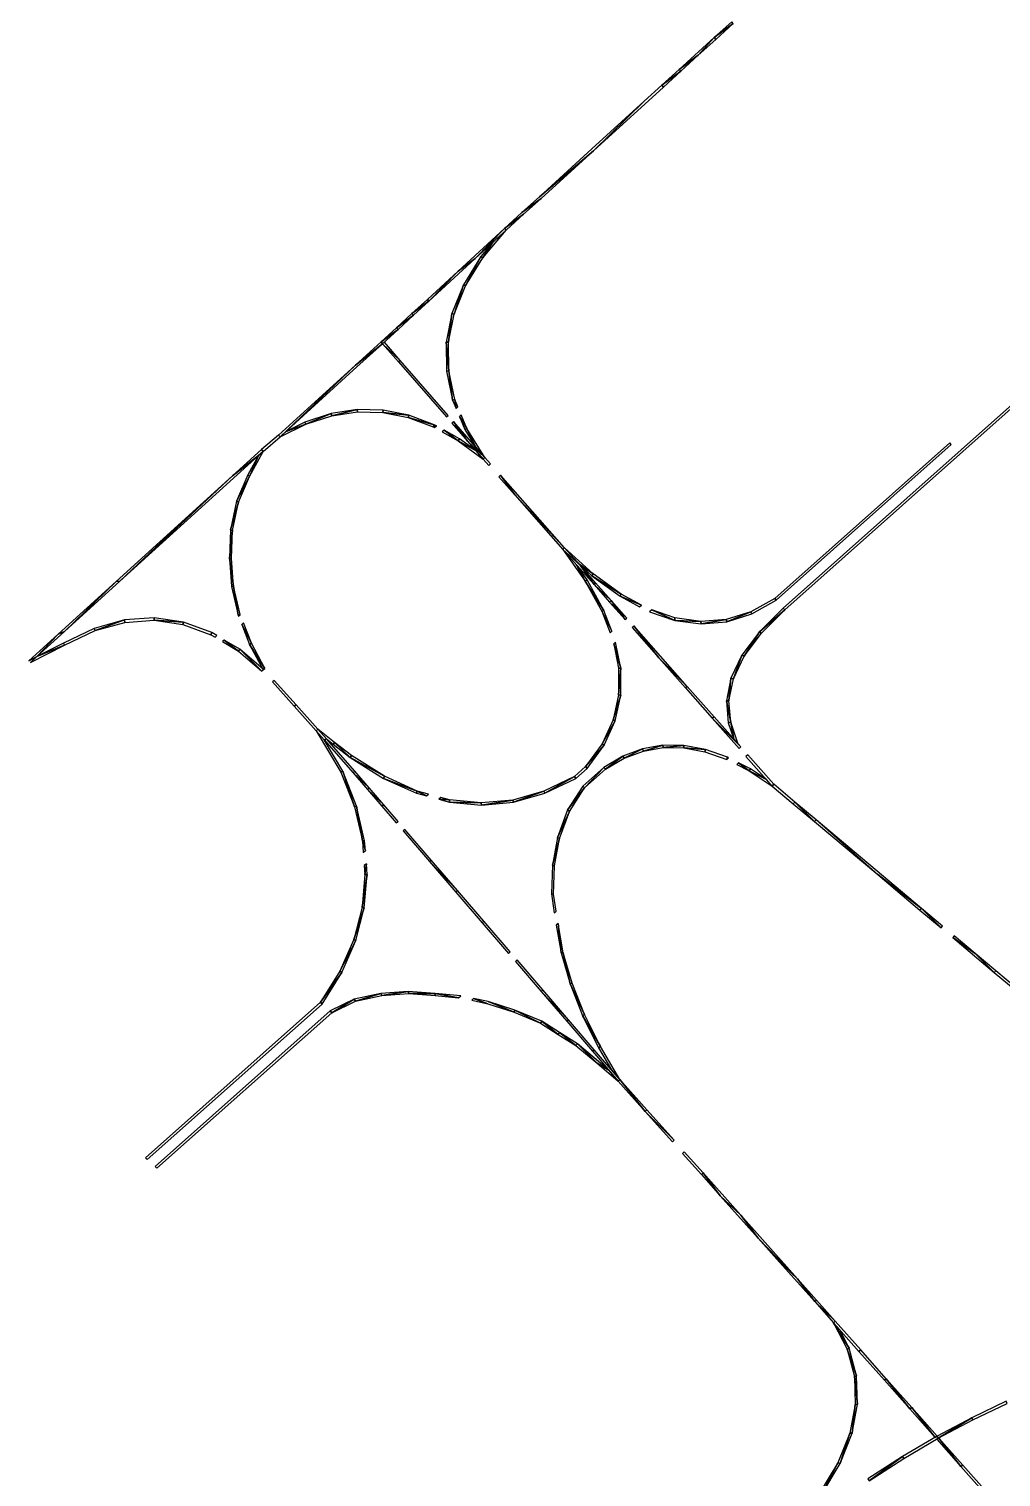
# Model space of a CAD drawing. Extents: x -9278 to 1674, y -8964 to 941.
# Drawn here: x -1331 to -500, y -3465 to -2228 of the extents above; entities that cross this region are included whole.
import ezdxf

# ---------------------------------------------------------------- set-up
doc = ezdxf.new("R2010")
doc.units = 0

msp = doc.modelspace()

# ---------------------------------------------------------------- linework, layer by layer
at = {"layer": 'mg_to_dxf', "color": 40}
for points in [[(-745.4, -2235.36), (-745.4, -2235.36), (-729.13, -2223.26), (-730.47, -2221.77)], [(-744.06, -2236.85), (-744.06, -2236.85), (-729.13, -2223.26), (-745.4, -2235.36)], [(-775.26, -2262.55), (-775.26, -2262.55), (-758.99, -2250.44), (-745.4, -2235.36)], [(-758.99, -2250.44), (-758.99, -2250.44), (-744.06, -2236.85), (-745.4, -2235.36)], [(-758.99, -2250.44), (-758.99, -2250.44), (-775.26, -2262.55), (-773.91, -2264.03)], [(-790.19, -2276.14), (-790.19, -2276.14), (-773.91, -2264.03), (-775.26, -2262.55)], [(-788.84, -2277.62), (-790.19, -2276.14), (-805.11, -2289.73), (-848.55, -2331.98)], [(-773.91, -2264.03), (-790.19, -2276.14), (-788.84, -2277.62)], [(-805.11, -2289.73), (-849.9, -2330.5), (-894.68, -2371.27), (-848.55, -2331.98)], [(-848.55, -2331.98), (-894.68, -2371.27), (-909.61, -2384.86), (-893.33, -2372.75)], [(-909.61, -2384.86), (-924.53, -2398.45), (-908.26, -2386.34), (-893.33, -2372.75)], [(-908.26, -2386.34), (-924.53, -2398.45), (-923.19, -2399.93)], [(-964.05, -2434.78), (-964.05, -2434.78), (-949.54, -2424.16), (-924.53, -2398.45)], [(-924.53, -2398.45), (-924.53, -2398.45), (-949.54, -2424.16), (-923.19, -2399.93)], [(-943.02, -2423.62), (-923.19, -2399.93), (-934.38, -2410.22)], [(-943.02, -2423.62), (-934.38, -2410.22), (-944.64, -2422.48)], [(-949.54, -2424.16), (-949.54, -2424.16), (-964.05, -2434.78), (-989.07, -2460.5)], [(-957.84, -2447.48), (-944.64, -2422.48), (-959.65, -2446.68)], [(-943.02, -2423.62), (-944.64, -2422.48), (-957.84, -2447.48)], [(-990.39, -2459), (-990.39, -2459), (-989.07, -2460.5), (-964.05, -2434.78)], [(-969.57, -2471.04), (-967.64, -2471.5), (-959.65, -2446.68)], [(-967.64, -2471.5), (-957.84, -2447.48), (-959.65, -2446.68)], [(-1003.56, -2471.11), (-989.07, -2460.5), (-990.39, -2459)], [(-1002.24, -2472.61), (-989.07, -2460.5), (-1003.56, -2471.11)], [(-1016.73, -2483.22), (-1002.24, -2472.61), (-1003.56, -2471.11)], [(-1015.42, -2484.72), (-1002.24, -2472.61), (-1016.73, -2483.22)], [(-974.41, -2495.58), (-972.42, -2495.68), (-969.57, -2471.04)], [(-972.42, -2495.68), (-967.64, -2471.5), (-969.57, -2471.04)], [(-1029.9, -2495.33), (-1015.42, -2484.72), (-1016.73, -2483.22)], [(-1028.59, -2496.84), (-1015.42, -2484.72), (-1029.9, -2495.33)], [(-1116.26, -2576.43), (-1050.51, -2516.74), (-1028.59, -2496.84), (-1051.83, -2515.24)], [(-1051.83, -2515.24), (-1028.59, -2496.84), (-1029.9, -2495.33)], [(-1027.12, -2495.48), (-1028.59, -2496.84), (-1013.5, -2511.14)], [(-1028.59, -2496.84), (-1014.97, -2512.49), (-1013.5, -2511.14)], [(-972.19, -2520.02), (-972.42, -2495.68), (-974.41, -2495.58)], [(-974.15, -2520.28), (-972.19, -2520.02), (-974.41, -2495.58)], [(-432.52, -2499.61), (-433.85, -2498.11), (-686.4, -2722.74), (-685.07, -2724.23)], [(-1013.5, -2511.14), (-1014.97, -2512.49), (-974.12, -2559.45), (-972.63, -2558.11)], [(-1117.62, -2574.97), (-1116.26, -2576.43), (-1051.83, -2515.24)], [(-968.8, -2545.15), (-972.19, -2520.02), (-974.15, -2520.28)], [(-966.94, -2544.52), (-972.19, -2520.02), (-968.8, -2545.15)], [(-965.91, -2552.09), (-966.94, -2544.52), (-968.8, -2545.15)], [(-966.94, -2544.52), (-965.91, -2552.09), (-964.37, -2550.71)], [(-1072.64, -2556.55), (-1095.05, -2563.83), (-1094.11, -2565.53)], [(-1072.06, -2558.39), (-1072.64, -2556.55), (-1094.11, -2565.53)], [(-1072.64, -2556.55), (-1072.06, -2558.39), (-1050.38, -2553.14)], [(-1050.38, -2553.14), (-1072.06, -2558.39), (-1050.15, -2555.05)], [(-1050.15, -2555.05), (-1028.4, -2555.51), (-1028.27, -2553.59), (-1050.38, -2553.14)], [(-1028.27, -2553.59), (-1028.4, -2555.51), (-1006.32, -2557.9)], [(-1028.4, -2555.51), (-1006.79, -2559.78), (-1006.32, -2557.9)], [(-1006.79, -2559.78), (-984.53, -2566.07), (-1006.32, -2557.9)], [(-985.32, -2567.85), (-984.53, -2566.07), (-1006.79, -2559.78)], [(-956.68, -2569.18), (-961.52, -2557.55), (-963.06, -2558.93)], [(-958.37, -2570.19), (-956.68, -2569.18), (-963.06, -2558.93)], [(-1116.26, -2576.43), (-1094.11, -2565.53), (-1111.1, -2571.75)], [(-1094.11, -2565.53), (-1095.05, -2563.83), (-1111.1, -2571.75)], [(-985.32, -2567.85), (-982.66, -2567.11), (-984.53, -2566.07)], [(-985.32, -2567.85), (-984.19, -2568.48), (-982.66, -2567.11)], [(-964.01, -2579.72), (-976.19, -2570.71), (-977.72, -2572.08)], [(-962.88, -2578.11), (-976.19, -2570.71), (-964.01, -2579.72)], [(-962.12, -2571.72), (-968.03, -2563.4), (-969.52, -2564.73)], [(-962.12, -2571.72), (-969.52, -2564.73), (-956.18, -2580.07)], [(-954.71, -2578.7), (-968.03, -2563.4), (-962.12, -2571.72)], [(-962.12, -2571.72), (-956.18, -2580.07), (-941.4, -2594.01), (-954.71, -2578.7)], [(-949.26, -2584.97), (-956.68, -2569.18), (-958.37, -2570.19)], [(-941.4, -2594.01), (-956.68, -2569.18), (-949.26, -2584.97)], [(-1130.78, -2588.84), (-1116.26, -2576.43), (-1117.62, -2574.97), (-1131.99, -2587.23)], [(-948.84, -2588.5), (-962.88, -2578.11), (-964.01, -2579.72)], [(-942.84, -2595.4), (-948.84, -2588.5), (-964.01, -2579.72)], [(-956.18, -2580.07), (-942.84, -2595.4), (-941.4, -2594.01)], [(-542.94, -2583.1), (-544.27, -2581.6), (-693.71, -2714.52), (-692.38, -2716.01)], [(-1134.59, -2592.33), (-1156.83, -2609.79), (-1252.93, -2699.76)], [(-1130.78, -2588.84), (-1131.99, -2587.23), (-1156.83, -2609.79), (-1134.59, -2592.33)], [(-1142.25, -2610.27), (-1134.59, -2592.33), (-1143.7, -2609.03)], [(-1142.25, -2610.27), (-1130.78, -2588.84), (-1134.59, -2592.33)], [(-936.54, -2599.51), (-941.4, -2594.01), (-942.84, -2595.4), (-938.03, -2600.84)], [(-1156.83, -2609.79), (-1181.66, -2632.35), (-1252.93, -2699.76)], [(-1142.25, -2610.27), (-1143.7, -2609.03), (-1153.36, -2631.27)], [(-915.7, -2626.09), (-915.7, -2626.09), (-927.92, -2609.25), (-929.42, -2610.57)], [(-873.21, -2671.13), (-873.21, -2671.13), (-927.92, -2609.25), (-915.7, -2626.09)], [(-1142.25, -2610.27), (-1153.36, -2631.27), (-1151.72, -2632.14)], [(-1256.17, -2700.02), (-1256.17, -2700.02), (-1252.93, -2699.76), (-1181.66, -2632.35)], [(-1153.36, -2631.27), (-1158.68, -2655.91), (-1151.72, -2632.14)], [(-1151.72, -2632.14), (-1158.68, -2655.91), (-1156.92, -2656.42)], [(-874.55, -2672.64), (-874.55, -2672.64), (-873.21, -2671.13), (-915.7, -2626.09)], [(-1158.68, -2655.91), (-1159.5, -2680.11), (-1156.92, -2656.42)], [(-1156.92, -2656.42), (-1159.5, -2680.11), (-1157.66, -2680.24)], [(-873.21, -2671.13), (-874.55, -2672.64), (-859.93, -2686.15)], [(-873.21, -2671.13), (-860.97, -2684.97), (-848.82, -2693.33)], [(-1159.5, -2680.11), (-1155.85, -2704.06), (-1157.66, -2680.24)], [(-1159.5, -2680.11), (-1157.68, -2704.29), (-1155.85, -2704.06)], [(-874.55, -2672.64), (-848.06, -2702.6), (-859.93, -2686.15)], [(-874.55, -2672.64), (-855.59, -2699.61), (-862.91, -2685.81)], [(-862.91, -2685.81), (-855.59, -2699.61), (-853.99, -2698.51)], [(-860.97, -2684.97), (-849.85, -2695.08), (-848.82, -2693.33)], [(-859.93, -2686.15), (-848.06, -2702.6), (-846.65, -2701.18)], [(-848.82, -2693.33), (-849.85, -2695.08), (-824.98, -2710.74)], [(-849.85, -2695.08), (-825.7, -2712.66), (-824.98, -2710.74)], [(-1256.17, -2700.02), (-1256.17, -2700.02), (-1305.84, -2745.13), (-1300.27, -2742.74)], [(-1256.17, -2700.02), (-1256.17, -2700.02), (-1300.27, -2742.74), (-1252.93, -2699.76)], [(-1157.68, -2704.29), (-1151.98, -2728.83), (-1155.85, -2704.06)], [(-1155.85, -2704.06), (-1151.98, -2728.83), (-1150.2, -2728.23)], [(-853.99, -2698.51), (-855.59, -2699.61), (-839.57, -2724.8)], [(-855.59, -2699.61), (-841.36, -2725.5), (-839.57, -2724.8)], [(-846.65, -2701.18), (-848.06, -2702.6), (-833.37, -2716.2)], [(-848.06, -2702.6), (-834.82, -2717.57), (-833.37, -2716.2)], [(-833.37, -2716.2), (-834.82, -2717.57), (-827.45, -2724.4)], [(-821.58, -2732.55), (-827.45, -2724.4), (-834.82, -2717.57)], [(-820.08, -2731.22), (-833.37, -2716.2), (-827.45, -2724.4)], [(-824.98, -2710.74), (-825.7, -2712.66), (-807.63, -2720.15)], [(-825.7, -2712.66), (-809.21, -2721.55), (-807.63, -2720.15)], [(-714.19, -2725.87), (-713.23, -2727.61), (-692.38, -2716.01), (-693.71, -2714.52)], [(-1274.86, -2740.07), (-1274.27, -2741.98), (-1248.99, -2732.9)], [(-1274.27, -2741.98), (-1248.76, -2734.9), (-1248.99, -2732.9)], [(-1248.76, -2734.9), (-1223.77, -2733.12), (-1223.64, -2731.1), (-1248.99, -2732.9)], [(-1223.64, -2731.1), (-1223.77, -2733.12), (-1198.81, -2734.67)], [(-1223.77, -2733.12), (-1199.28, -2736.63), (-1198.81, -2734.67)], [(-1151.98, -2728.83), (-1151.65, -2729.69), (-1150.15, -2728.35), (-1150.2, -2728.23)], [(-839.57, -2724.8), (-841.36, -2725.5), (-832.8, -2742.53)], [(-841.36, -2725.5), (-834.32, -2743.89), (-832.8, -2742.53)], [(-821.58, -2732.55), (-820.08, -2731.22), (-827.45, -2724.4)], [(-779.06, -2733.23), (-798.81, -2724.35), (-800.56, -2725.91)], [(-778.99, -2731.18), (-798.81, -2724.35), (-779.06, -2733.23)], [(-778.99, -2731.18), (-779.06, -2733.23), (-756.83, -2734.2)], [(-756.83, -2734.2), (-779.06, -2733.23), (-756.56, -2736.22)], [(-756.56, -2736.22), (-735.23, -2732.44), (-756.83, -2734.2)], [(-756.56, -2736.22), (-734.62, -2734.35), (-735.23, -2732.44)], [(-735.23, -2732.44), (-734.62, -2734.35), (-714.19, -2725.87)], [(-734.62, -2734.35), (-713.23, -2727.61), (-714.19, -2725.87)], [(-706.78, -2743.1), (-685.07, -2724.23), (-686.4, -2722.74)], [(-705.07, -2744.22), (-685.07, -2724.23), (-706.78, -2743.1)], [(-1305.84, -2745.13), (-1330.68, -2767.69), (-1323.94, -2764.22)], [(-1300.27, -2742.74), (-1305.84, -2745.13), (-1323.94, -2764.22)], [(-1301.25, -2752.61), (-1300.29, -2754.34), (-1274.27, -2741.98), (-1274.86, -2740.07)], [(-1199.28, -2736.63), (-1175.31, -2745.44), (-1174.49, -2743.61), (-1198.81, -2734.67)], [(-1174.49, -2743.61), (-1175.31, -2745.44), (-1171.65, -2747.64), (-1170.11, -2746.25)], [(-1140.72, -2752.74), (-1147.45, -2735.33), (-1148.95, -2736.68)], [(-1140.72, -2752.74), (-1148.95, -2736.68), (-1142.39, -2753.71)], [(-792.76, -2765.14), (-792.76, -2765.14), (-814.12, -2737.97), (-815.61, -2739.3)], [(-792.76, -2765.14), (-792.76, -2765.14), (-768.42, -2789.66), (-814.12, -2737.97)], [(-719.69, -2763.81), (-706.78, -2743.1), (-721.67, -2763.08)], [(-705.07, -2744.22), (-706.78, -2743.1), (-719.69, -2763.81)], [(-1329.34, -2769.18), (-1300.29, -2754.34), (-1323.94, -2764.22)], [(-1323.94, -2764.22), (-1300.29, -2754.34), (-1301.25, -2752.61)], [(-1151.85, -2759.54), (-1163.83, -2750.02), (-1165.38, -2751.41)], [(-1151.85, -2759.54), (-1150.69, -2757.92), (-1163.83, -2750.02)], [(-1151.85, -2759.54), (-1131.78, -2776.5), (-1150.69, -2757.92)], [(-1150.69, -2757.92), (-1131.78, -2776.5), (-1130.28, -2775.18)], [(-1140.72, -2752.74), (-1142.39, -2753.71), (-1129.22, -2774.23)], [(-1129.22, -2774.23), (-1142.39, -2753.71), (-1130.71, -2775.56)], [(-831.27, -2753.22), (-825.13, -2774.11), (-829.6, -2751.74)], [(-827.08, -2774.05), (-825.13, -2774.11), (-831.27, -2753.22)], [(-792.76, -2765.14), (-792.76, -2765.14), (-769.91, -2790.99), (-768.42, -2789.66)], [(-731.08, -2782.67), (-728.94, -2783.03), (-721.67, -2763.08)], [(-728.94, -2783.03), (-719.69, -2763.81), (-721.67, -2763.08)], [(-827.08, -2774.05), (-827.04, -2796.71), (-825.13, -2774.11)], [(-825.13, -2774.11), (-827.04, -2796.71), (-825.13, -2797.14)], [(-735.01, -2801.86), (-732.8, -2801.85), (-731.08, -2782.67)], [(-732.8, -2801.85), (-728.94, -2783.03), (-731.08, -2782.67)], [(-1121.22, -2784.51), (-1122.72, -2785.84), (-1104.07, -2806.65), (-1102.57, -2805.32)], [(-768.42, -2789.66), (-769.91, -2790.99), (-747.06, -2816.84), (-745.57, -2815.51)], [(-1104.07, -2806.65), (-1085.43, -2827.46), (-1083.93, -2826.14), (-1102.57, -2805.32)], [(-827.04, -2796.71), (-831.72, -2818.28), (-825.13, -2797.14)], [(-825.13, -2797.14), (-831.72, -2818.28), (-829.92, -2819.08)], [(-731.29, -2820.29), (-732.8, -2801.85), (-735.01, -2801.86)], [(-731.29, -2820.29), (-735.01, -2801.86), (-733.45, -2820.66)], [(-841.12, -2838.78), (-829.92, -2819.08), (-831.72, -2818.28)], [(-841.12, -2838.78), (-839.52, -2839.93), (-829.92, -2819.08)], [(-745.57, -2815.51), (-747.06, -2816.84), (-722.71, -2841.35)], [(-747.06, -2816.84), (-724.21, -2842.68), (-722.71, -2841.35)], [(-731.29, -2820.29), (-733.45, -2820.66), (-728.68, -2834.61)], [(-731.29, -2820.29), (-728.68, -2834.61), (-724.9, -2838.88)], [(-1083.93, -2826.14), (-1085.43, -2827.46), (-1078.44, -2835.38), (-1076.62, -2834.43)], [(-1062.63, -2862.06), (-1078.44, -2835.38), (-1085.43, -2827.46), (-1064.32, -2863.01)], [(-1069.61, -2837.47), (-1083.93, -2826.14), (-1076.62, -2834.43), (-1070.94, -2838.91)], [(-1053.76, -2863.4), (-1052.25, -2862.08), (-1076.62, -2834.43), (-1078.44, -2835.38)], [(-1056.45, -2850.36), (-1069.61, -2837.47), (-1070.94, -2838.91)], [(-1055.29, -2848.8), (-1069.61, -2837.47), (-1056.45, -2850.36)], [(-841.12, -2838.78), (-855.26, -2858.2), (-839.52, -2839.93)], [(-839.52, -2839.93), (-855.26, -2858.2), (-853.93, -2859.69)], [(-822.31, -2851.04), (-806.52, -2842.99), (-823.31, -2849.34)], [(-806.52, -2842.99), (-822.31, -2851.04), (-805.85, -2844.84)], [(-805.85, -2844.84), (-789.2, -2839.9), (-806.52, -2842.99)], [(-788.86, -2841.83), (-789.2, -2839.9), (-805.85, -2844.84)], [(-789.2, -2839.9), (-788.86, -2841.83), (-771.34, -2840.06)], [(-771.34, -2840.06), (-788.86, -2841.83), (-771.34, -2842.02)], [(-771.34, -2840.06), (-771.34, -2842.02), (-752.93, -2843.48)], [(-771.34, -2842.02), (-753.28, -2845.41), (-752.93, -2843.48)], [(-753.28, -2845.41), (-734.67, -2851.99), (-733.99, -2850.16), (-752.93, -2843.48)], [(-1055.29, -2848.8), (-1056.45, -2850.36), (-1027.01, -2866.43)], [(-1027.83, -2868.18), (-1027.01, -2866.43), (-1056.45, -2850.36)], [(-838.22, -2860.44), (-823.31, -2849.34), (-839.55, -2858.95)], [(-822.31, -2851.04), (-823.31, -2849.34), (-838.22, -2860.44)], [(-734.67, -2851.99), (-733.12, -2850.61), (-733.99, -2850.16)], [(-726.07, -2856.38), (-715.54, -2861.76), (-724.51, -2854.99)], [(-724.51, -2854.99), (-715.54, -2861.76), (-714.51, -2860.09)], [(-694.49, -2873.28), (-716.75, -2848.1), (-718.25, -2849.43), (-695.87, -2874.73)], [(-1052.77, -2892.61), (-1062.63, -2862.06), (-1064.32, -2863.01)], [(-1050.96, -2892.01), (-1062.63, -2862.06), (-1052.77, -2892.61)], [(-1039.97, -2876.37), (-1052.25, -2862.08), (-1053.76, -2863.4)], [(-1041.48, -2877.7), (-1039.97, -2876.37), (-1053.76, -2863.4)], [(-999.09, -2879.04), (-1027.01, -2866.43), (-1027.83, -2868.18)], [(-999.55, -2880.9), (-999.09, -2879.04), (-1027.83, -2868.18)], [(-889.98, -2880.9), (-864.8, -2866.68), (-890.94, -2879.2)], [(-889.98, -2880.9), (-863.47, -2868.17), (-864.8, -2866.68)], [(-863.47, -2868.17), (-853.93, -2859.69), (-855.26, -2858.2), (-864.8, -2866.68)], [(-857.49, -2874.9), (-856.16, -2876.39), (-839.55, -2858.95)], [(-856.16, -2876.39), (-838.22, -2860.44), (-839.55, -2858.95)], [(-700.87, -2869.08), (-714.51, -2860.09), (-715.54, -2861.76)], [(-695.87, -2874.73), (-700.87, -2869.08), (-715.54, -2861.76)], [(-1027.7, -2890.67), (-1039.97, -2876.37), (-1041.48, -2877.7)], [(-1029.19, -2891.99), (-1027.7, -2890.67), (-1041.48, -2877.7)], [(-991, -2883.24), (-999.09, -2879.04), (-999.55, -2880.9)], [(-989.3, -2881.73), (-999.09, -2879.04), (-991, -2883.24)], [(-916.85, -2888.54), (-890.94, -2879.2), (-917.45, -2886.7)], [(-916.85, -2888.54), (-889.98, -2880.9), (-890.94, -2879.2)], [(-870.62, -2895.18), (-856.16, -2876.39), (-857.49, -2874.9)], [(-869.11, -2896.4), (-856.16, -2876.39), (-870.62, -2895.18)], [(-676.47, -2888.42), (-694.49, -2873.28), (-695.87, -2874.73), (-677.85, -2889.87)], [(-1045.89, -2921.69), (-1050.96, -2892.01), (-1052.77, -2892.61)], [(-1044.01, -2921.45), (-1050.96, -2892.01), (-1045.89, -2921.69)], [(-1015.42, -2904.96), (-1027.7, -2890.67), (-1029.19, -2891.99), (-1016.91, -2906.29)], [(-971.52, -2886.62), (-978.96, -2884.57), (-980.64, -2886.07)], [(-971.52, -2886.62), (-980.64, -2886.07), (-971.63, -2888.54)], [(-971.52, -2886.62), (-971.63, -2888.54), (-944.31, -2889.17)], [(-944.31, -2889.17), (-971.63, -2888.54), (-944.06, -2891.08)], [(-944.06, -2891.08), (-917.45, -2886.7), (-944.31, -2889.17)], [(-944.06, -2891.08), (-916.85, -2888.54), (-917.45, -2886.7)], [(-659.82, -2905.02), (-676.47, -2888.42), (-677.85, -2889.87)], [(-658.45, -2903.56), (-676.47, -2888.42), (-659.82, -2905.02)], [(-869.11, -2896.4), (-870.62, -2895.18), (-879.28, -2918.73)], [(-869.11, -2896.4), (-879.28, -2918.73), (-877.64, -2919.67)], [(-605.75, -2950.45), (-605.75, -2950.45), (-658.45, -2903.56), (-659.82, -2905.02)], [(-605.75, -2950.45), (-605.75, -2950.45), (-568.35, -2979.26), (-658.45, -2903.56)], [(-988.57, -2939.29), (-987.07, -2937.96), (-1009.55, -2911.79), (-1011.05, -2913.12)], [(-879.28, -2918.73), (-883.53, -2942.31), (-877.64, -2919.67)], [(-1043.37, -2929.82), (-1044.01, -2921.45), (-1045.89, -2921.69)], [(-1045.14, -2931.39), (-1043.37, -2929.82), (-1045.89, -2921.69)], [(-877.64, -2919.67), (-883.53, -2942.31), (-881.78, -2942.97)], [(-1043.68, -2950.27), (-1042.51, -2941.1), (-1044.27, -2942.66)], [(-1042.51, -2941.1), (-1043.68, -2950.27), (-1041.8, -2950.38)], [(-964.59, -2964.13), (-987.07, -2937.96), (-988.57, -2939.29)], [(-966.08, -2965.46), (-964.59, -2964.13), (-988.57, -2939.29)], [(-884.37, -2966.84), (-882.56, -2967.23), (-881.78, -2942.97), (-883.53, -2942.31)], [(-1043.68, -2950.27), (-1046.15, -2978.34), (-1041.8, -2950.38)], [(-1041.8, -2950.38), (-1046.15, -2978.34), (-1044.32, -2978.8)], [(-605.75, -2950.45), (-605.75, -2950.45), (-569.7, -2980.74), (-568.35, -2979.26)], [(-943.6, -2991.64), (-942.1, -2990.31), (-964.59, -2964.13), (-966.08, -2965.46)], [(-881.96, -2982.99), (-880.37, -2981.57), (-882.56, -2967.23), (-884.37, -2966.84)], [(-1053.29, -3005.9), (-1044.32, -2978.8), (-1046.15, -2978.34)], [(-1051.56, -3006.7), (-1044.32, -2978.8), (-1053.29, -3005.9)], [(-551.68, -2995.88), (-568.35, -2979.26), (-569.7, -2980.74)], [(-550.33, -2994.4), (-568.35, -2979.26), (-551.68, -2995.88)], [(-919.62, -3016.48), (-942.1, -2990.31), (-943.6, -2991.64), (-921.11, -3017.81)], [(-876.12, -3017.33), (-878.75, -2992.17), (-880.33, -2993.58)], [(-874.27, -3017.16), (-878.75, -2992.17), (-876.12, -3017.33)], [(-1065.1, -3032.95), (-1051.56, -3006.7), (-1053.29, -3005.9)], [(-522.63, -3017.67), (-522.63, -3017.67), (-540.37, -3002.77), (-541.72, -3004.25)], [(-522.63, -3017.67), (-522.63, -3017.67), (-541.72, -3004.25), (-506.22, -3034.07)], [(-1065.1, -3032.95), (-1063.54, -3034.1), (-1051.56, -3006.7)], [(-874.27, -3017.16), (-876.12, -3017.33), (-868.53, -3043.62)], [(-874.27, -3017.16), (-868.53, -3043.62), (-866.71, -3043.17)], [(-522.63, -3017.67), (-522.63, -3017.67), (-506.22, -3034.07), (-504.89, -3032.58)], [(-915.25, -3024.64), (-893.3, -3050.2), (-891.8, -3048.87), (-913.75, -3023.31)], [(-1065.1, -3032.95), (-1081.59, -3059.49), (-1063.54, -3034.1)], [(-1063.54, -3034.1), (-1081.59, -3059.49), (-1080.26, -3060.99)], [(-856.14, -3069.9), (-866.71, -3043.17), (-868.53, -3043.62)], [(-506.22, -3034.07), (-488.47, -3048.98), (-487.14, -3047.48), (-504.89, -3032.58)], [(-1051.9, -3058.44), (-1030.04, -3051.88), (-1052.94, -3056.83)], [(-1029.29, -3053.58), (-1030.04, -3051.88), (-1051.9, -3058.44)], [(-1029.29, -3053.58), (-1006.67, -3050.2), (-1030.04, -3051.88)], [(-1029.29, -3053.58), (-1006.21, -3051.96), (-1006.67, -3050.2)], [(-1006.67, -3050.2), (-1006.21, -3051.96), (-983.84, -3051.85)], [(-983.66, -3053.63), (-983.84, -3051.85), (-1006.21, -3051.96)], [(-983.66, -3053.63), (-963.71, -3055.7), (-983.84, -3051.85)], [(-983.84, -3051.85), (-963.71, -3055.7), (-961.91, -3054.1)], [(-891.8, -3048.87), (-893.3, -3050.2), (-869.85, -3074.43)], [(-893.3, -3050.2), (-871.35, -3075.75), (-869.85, -3074.43)], [(-856.14, -3069.9), (-868.53, -3043.62), (-857.89, -3070.64)], [(-1231.03, -3192.41), (-1229.7, -3193.9), (-1080.26, -3060.99), (-1081.59, -3059.49)], [(-1222.84, -3199.84), (-1221.51, -3201.34), (-1072.06, -3068.42), (-1073.39, -3066.93)], [(-1052.94, -3056.83), (-1073.39, -3066.93), (-1072.06, -3068.42)], [(-1052.94, -3056.83), (-1072.06, -3068.42), (-1051.9, -3058.44)], [(-938.88, -3060.67), (-950.88, -3056.33), (-952.53, -3057.8)], [(-916.34, -3067.8), (-938.48, -3058.93), (-950.88, -3056.33), (-938.88, -3060.67)], [(-915.67, -3066.12), (-938.48, -3058.93), (-916.34, -3067.8)], [(-893.7, -3077.34), (-915.67, -3066.12), (-916.34, -3067.8)], [(-893.7, -3077.34), (-892.75, -3075.75), (-915.67, -3066.12)], [(-893.7, -3077.34), (-878.61, -3086.87), (-892.75, -3075.75)], [(-892.75, -3075.75), (-878.61, -3086.87), (-877.52, -3085.34)], [(-871.35, -3075.75), (-849.4, -3101.3), (-847.89, -3099.98), (-869.85, -3074.43)], [(-856.14, -3069.9), (-857.89, -3070.64), (-842.55, -3097.36)], [(-844.2, -3098.39), (-842.55, -3097.36), (-857.89, -3070.64)], [(-863.52, -3096.39), (-877.52, -3085.34), (-878.61, -3086.87)], [(-862.29, -3094.92), (-877.52, -3085.34), (-863.52, -3096.39)], [(-845.48, -3111.62), (-862.29, -3094.92), (-863.52, -3096.39)], [(-835.49, -3117.5), (-862.29, -3094.92), (-845.48, -3111.62)], [(-849.4, -3101.3), (-827.45, -3126.86), (-825.94, -3125.54), (-847.89, -3099.98)], [(-825.94, -3125.54), (-842.55, -3097.36), (-844.2, -3098.39), (-833.18, -3117.12)], [(-827.45, -3126.86), (-835.49, -3117.5), (-845.48, -3111.62)], [(-827.45, -3126.86), (-804.28, -3152.84), (-825.94, -3125.54)], [(-825.94, -3125.54), (-804.28, -3152.84), (-802.82, -3151.48)], [(-802.82, -3151.48), (-804.28, -3152.84), (-779.71, -3177.41)], [(-804.28, -3152.84), (-781.12, -3178.83), (-779.71, -3177.41)], [(-772.46, -3188.55), (-756.33, -3206.64), (-754.91, -3205.23), (-771.04, -3187.13)], [(-740.2, -3224.73), (-740.2, -3224.73), (-754.91, -3205.23), (-756.33, -3206.64)], [(-722.63, -3241.44), (-722.63, -3241.44), (-754.91, -3205.23), (-740.2, -3224.73)], [(-707.95, -3260.92), (-707.95, -3260.92), (-722.63, -3241.44), (-740.2, -3224.73)], [(-722.63, -3241.44), (-722.63, -3241.44), (-707.95, -3260.92), (-674.22, -3295.75)], [(-691.82, -3279.01), (-691.82, -3279.01), (-674.22, -3295.75), (-707.95, -3260.92)], [(-674.22, -3295.75), (-674.22, -3295.75), (-691.82, -3279.01), (-659.57, -3315.19)], [(-674.22, -3295.75), (-674.22, -3295.75), (-659.57, -3315.19), (-658.09, -3313.85)], [(-658.09, -3313.85), (-658.09, -3313.85), (-659.57, -3315.19), (-641.95, -3331.95)], [(-641.95, -3331.95), (-641.95, -3331.95), (-659.57, -3315.19), (-643.44, -3333.29)], [(-620.19, -3356.51), (-641.95, -3331.95), (-643.44, -3333.29), (-621.75, -3357.77)], [(-631.83, -3355.83), (-630.09, -3354.88), (-643.44, -3333.29)], [(-630.09, -3354.88), (-638.2, -3339.2), (-643.44, -3333.29)], [(-631.83, -3355.83), (-623.76, -3378.48), (-630.09, -3354.88)], [(-625.65, -3379.06), (-623.76, -3378.48), (-631.83, -3355.83)], [(-600.06, -3382.25), (-598.43, -3381.07), (-620.19, -3356.51), (-621.75, -3357.77)], [(-625.65, -3379.06), (-622.94, -3402.76), (-623.76, -3378.48)], [(-625.65, -3379.06), (-624.92, -3402.97), (-622.94, -3402.76)], [(-578.37, -3406.73), (-598.43, -3381.07), (-600.06, -3382.25)], [(-576.67, -3405.62), (-598.43, -3381.07), (-578.37, -3406.73)], [(-525.47, -3414.49), (-524.59, -3416.28), (-495.13, -3402.15), (-495.94, -3400.33)], [(-629.64, -3427.57), (-627.64, -3427.72), (-624.92, -3402.97)], [(-627.64, -3427.72), (-622.94, -3402.76), (-624.92, -3402.97)], [(-556.68, -3431.21), (-576.67, -3405.62), (-578.37, -3406.73)], [(-555.02, -3430.23), (-554.91, -3430.18), (-576.67, -3405.62)], [(-555.02, -3430.23), (-576.67, -3405.62), (-556.68, -3431.21)], [(-555.02, -3430.23), (-554.06, -3431.99), (-525.47, -3414.49)], [(-554.06, -3431.99), (-524.59, -3416.28), (-525.47, -3414.49)], [(-639.79, -3452.85), (-637.87, -3453.36), (-629.64, -3427.57)], [(-637.87, -3453.36), (-627.64, -3427.72), (-629.64, -3427.57)], [(-584.58, -3447.57), (-583.56, -3449.29), (-554.06, -3431.99), (-555.02, -3430.23)], [(-555.33, -3432.73), (-534.72, -3455.99), (-553.55, -3431.72), (-554.06, -3431.99)], [(-553.55, -3431.72), (-534.72, -3455.99), (-533.01, -3454.9)], [(-614.15, -3466.49), (-613.06, -3468.17), (-584.58, -3447.57)], [(-613.06, -3468.17), (-583.56, -3449.29), (-584.58, -3447.57)], [(-655.4, -3478.82), (-653.61, -3479.67), (-639.79, -3452.85)], [(-653.61, -3479.67), (-637.87, -3453.36), (-639.79, -3452.85)], [(-534.72, -3455.99), (-514.11, -3479.25), (-512.47, -3478.08), (-533.01, -3454.9)]]:
    msp.add_3dface(points, dxfattribs=at)

doc.saveas('drawing.dxf')
